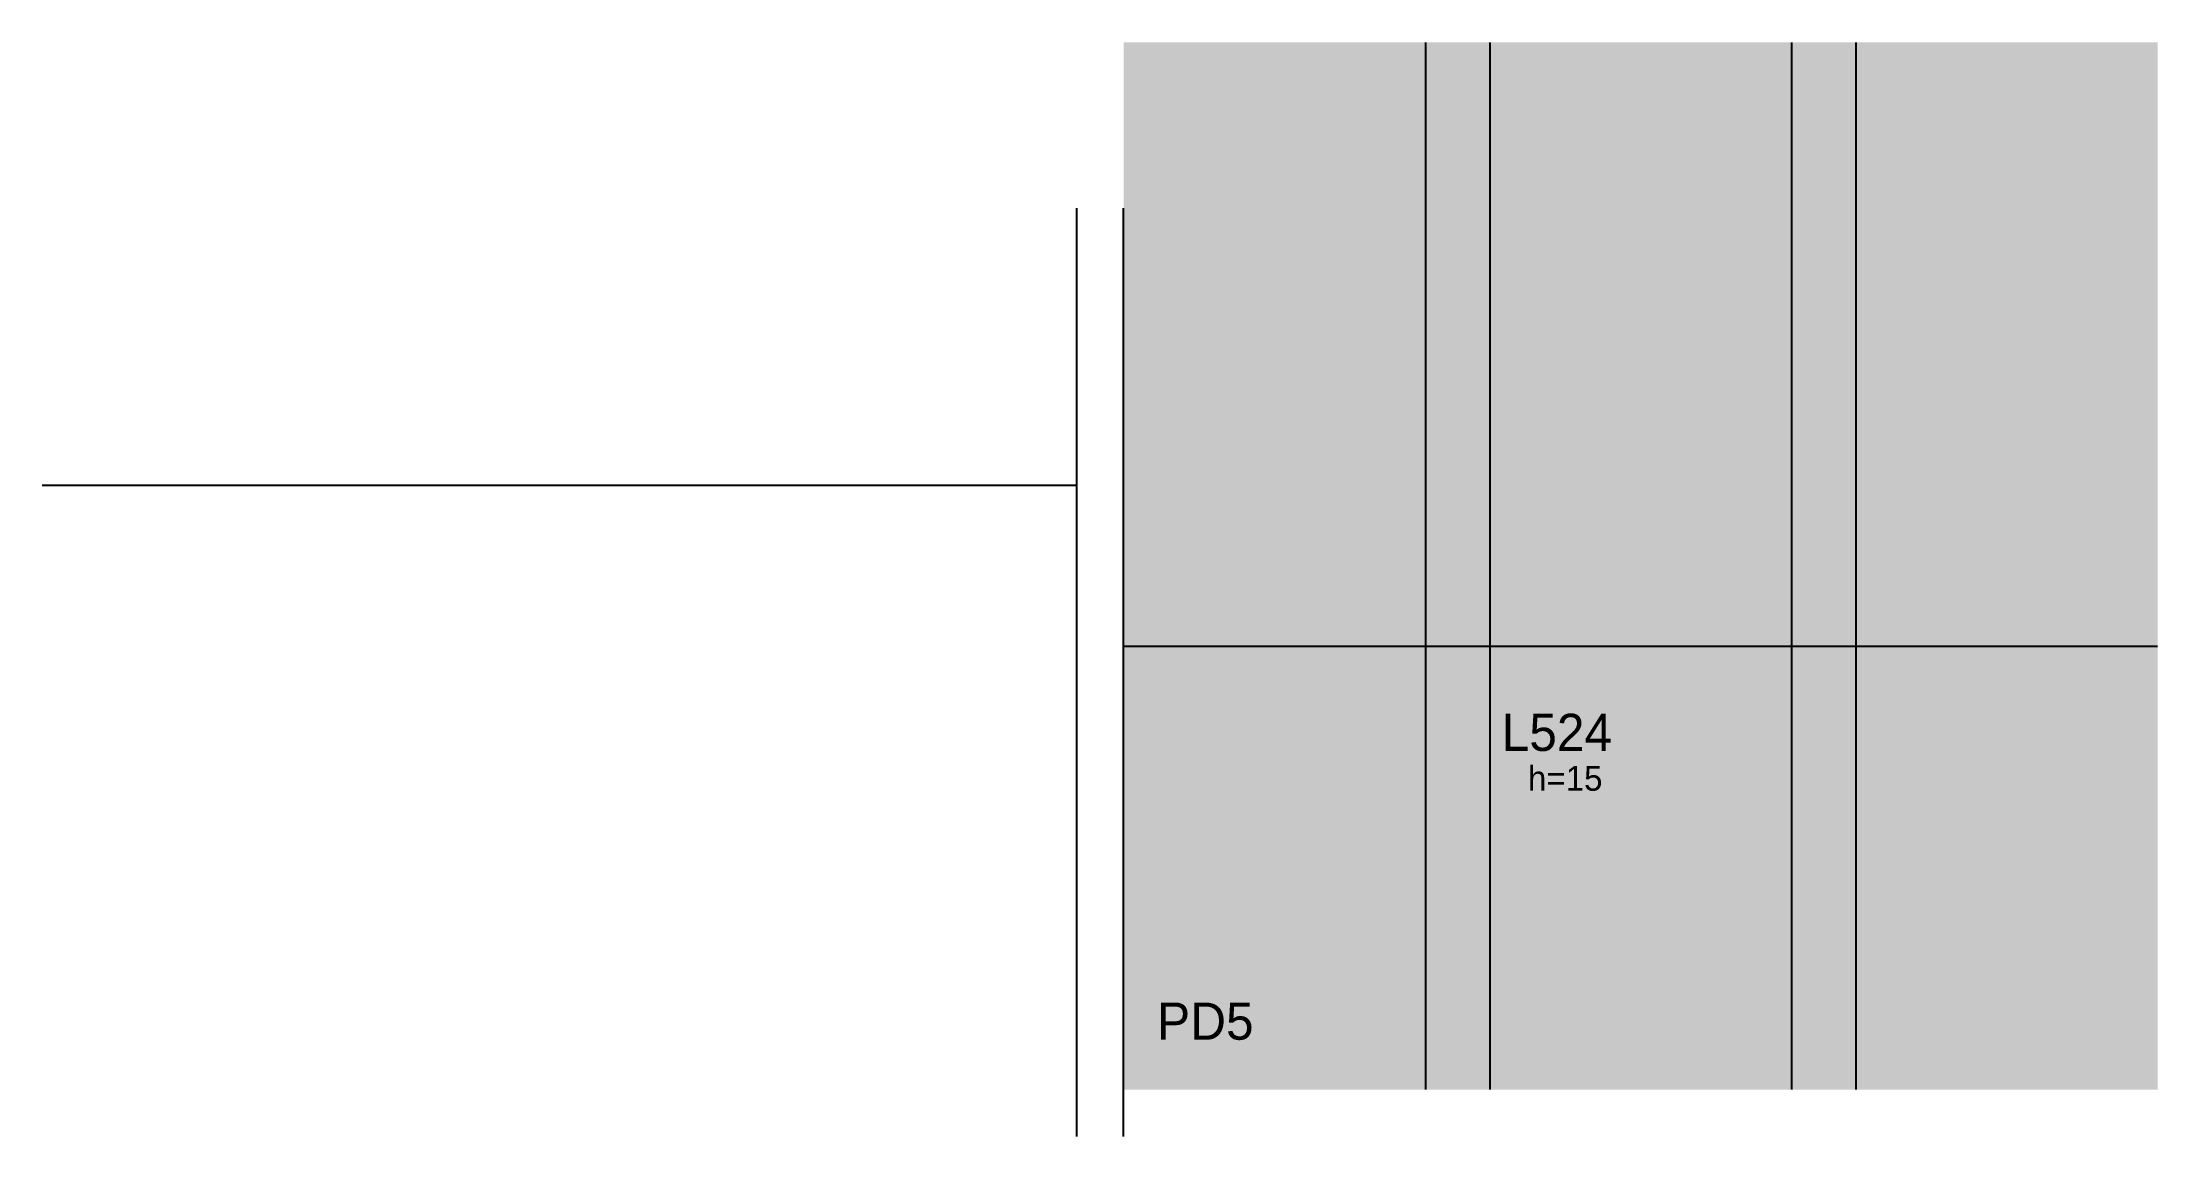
# Model space of a CAD drawing. Header units: metres. Extents: x 4489 to 5344, y 2555 to 2997.
import ezdxf

# ---------------------------------------------------------------- set-up
doc = ezdxf.new("R2010")
doc.units = ezdxf.units.M
for name, color, linetype in [('3', 7, 'Continuous'), ('4', 7, 'Continuous'), ('Hachura', 7, 'Continuous'), ('Painéis', 7, 'Continuous'), ('REAPROVEITAMENTO', 7, 'Continuous')]:
    doc.layers.add(name, color=color, linetype=linetype)

msp = doc.modelspace()

# ---------------------------------------------------------------- hatches: boundary and pattern name
at = {"layer": 'Hachura'}
h = msp.add_hatch(color=7, dxfattribs=at)
h.dxf.hatch_style = 1
h.paths.add_polyline_path([(5047.73, 2573.94), (5073.73, 2573.94), (5073.73, 2573.94), (5073.73, 2996.94), (5073.73, 2996.94), (5047.73, 2996.94), (5047.73, 2996.94), (5047.73, 2573.94)])
h = msp.add_hatch(color=7, dxfattribs=at)
h.dxf.hatch_style = 1
h.paths.add_polyline_path([(5195.73, 2573.94), (5221.73, 2573.94), (5221.73, 2573.94), (5221.73, 2996.94), (5221.73, 2996.94), (5195.73, 2996.94), (5195.73, 2996.94), (5195.73, 2573.94)])
at = {"layer": 'REAPROVEITAMENTO'}
h = msp.add_hatch(color=7, dxfattribs=at)
h.dxf.hatch_style = 1
h.paths.add_polyline_path([(5343.73, 2573.94), (4925.72, 2573.94), (4925.72, 2573.94), (4925.72, 2996.94), (4925.72, 2996.94), (5343.73, 2996.94), (5343.73, 2996.94), (5343.73, 2573.94)])

# ---------------------------------------------------------------- linework, layer by layer
at = {"layer": '3', "color": 7, "lineweight": 25}
for points in [[(4906.72, 2929.94), (4906.72, 2554.94)], [(4925.72, 2554.94), (4925.72, 2929.94)]]:
    msp.add_lwpolyline(points, dxfattribs=at)
at = {"layer": 'Painéis', "color": 7, "lineweight": 25}
for p, q in [((5047.73, 2996.94), (5047.73, 2573.94)), ((5073.73, 2996.94), (5073.73, 2573.94)), ((5195.73, 2996.94), (5195.73, 2573.94)), ((5221.73, 2996.94), (5221.73, 2573.94)), ((4906.63, 2817.94), (4488.63, 2817.94)), ((5343.63, 2752.94), (4925.63, 2752.94))]:
    msp.add_line(p, q, dxfattribs=at)

# ---------------------------------------------------------------- texts
at = {"layer": '3', "color": 7, "lineweight": 25}
msp.add_text('h=15', height=10, dxfattribs=at).set_placement((5089.17, 2694.67))
at = {"layer": '4', "color": 7, "lineweight": 25}
for s, p in [('L524', (5078.55, 2710.74)), ('PD5', (4939.25, 2594.1))]:
    msp.add_text(s, height=15, dxfattribs=at).set_placement(p)

doc.saveas('drawing.dxf')
